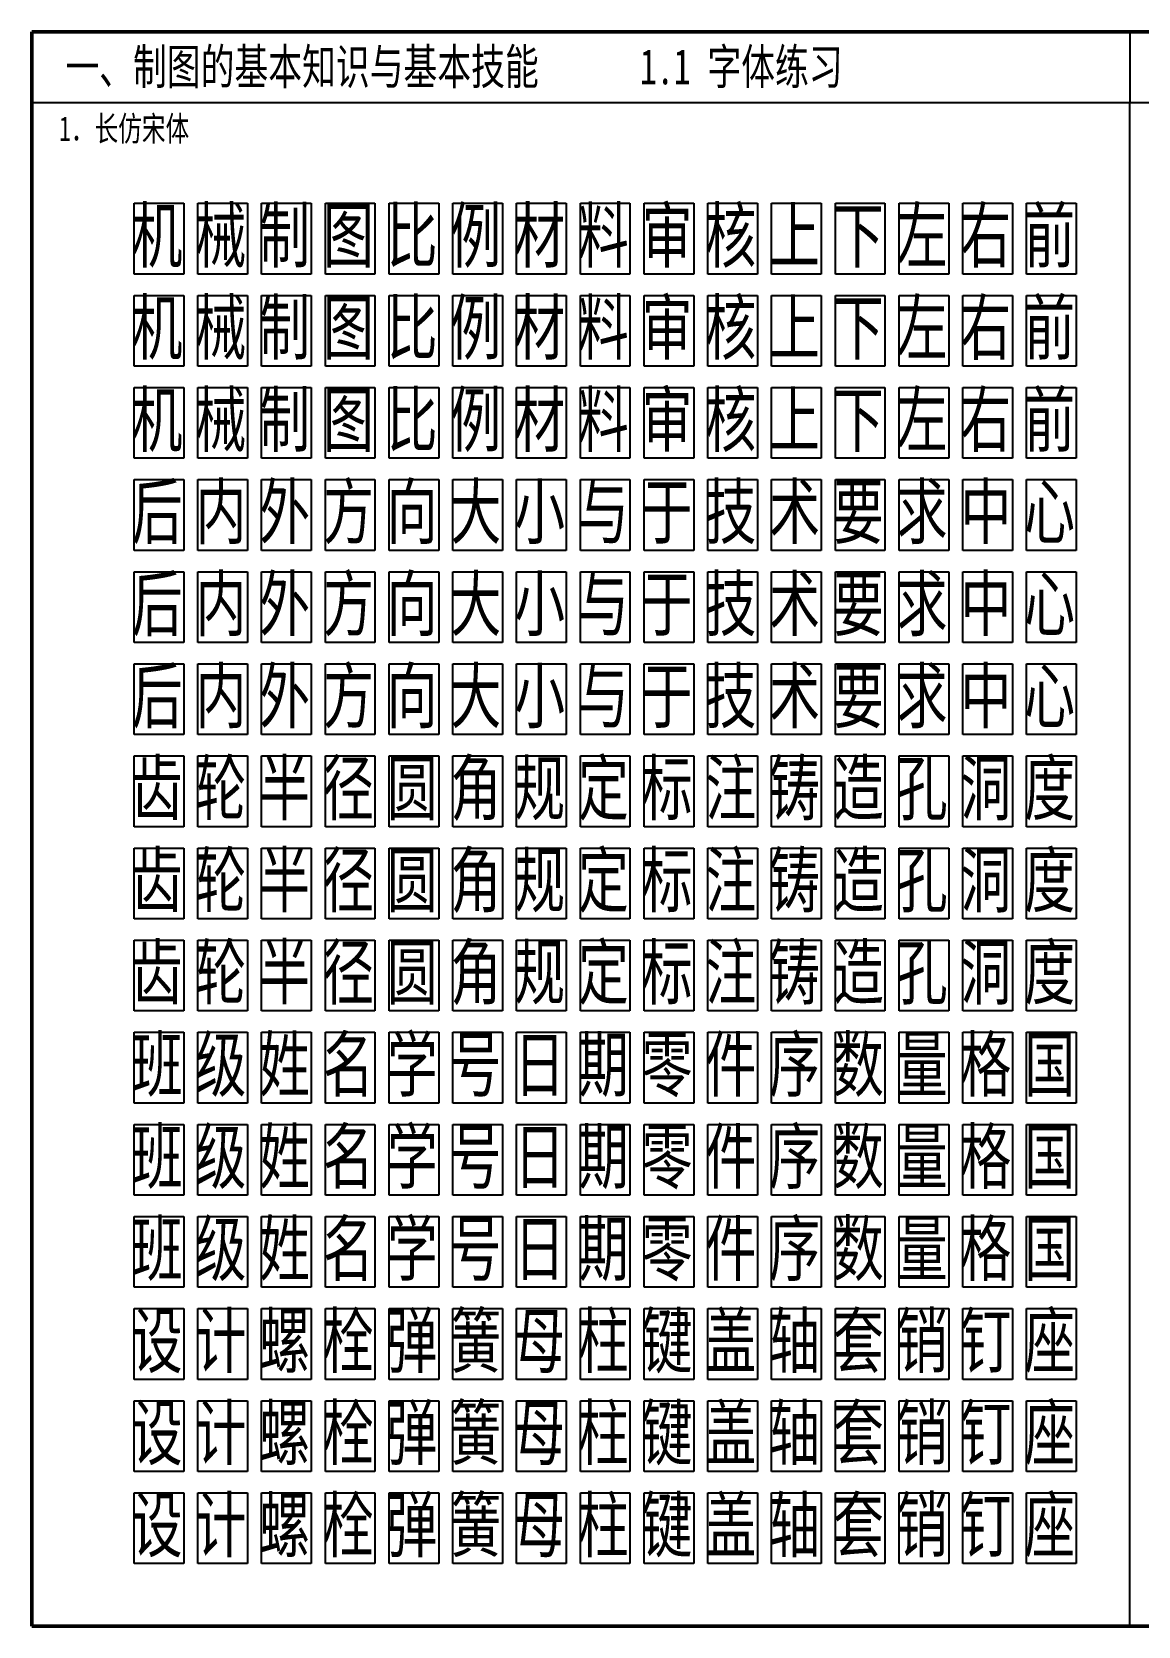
# Model space of a CAD drawing. Header units: millimetres. Extents: x 0 to 1965, y 254 to 841.
# Drawn here: x 0 to 156.2, y 254.2 to 479.2 of the extents above; entities that cross this region are included whole.
import ezdxf

# ---------------------------------------------------------------- set-up
doc = ezdxf.new("R2010")
doc.units = ezdxf.units.MM
for name, color, linetype, lineweight in [('文字', 7, 'Continuous', 25), ('标题文字', 7, 'Continuous', 25), ('答案文字', 1, 'Continuous', 25), ('粗实线', 7, 'Continuous', 50), ('细实线', 7, 'Continuous', 25)]:
    doc.layers.add(name, color=color, linetype=linetype, lineweight=lineweight)
doc.styles.add('标题汉字1-5号', font='SimSun.ttf', dxfattribs={"width": 0.7, "height": 5})
doc.styles.add('标题汉字2-3.5号', font='SimSun.ttf', dxfattribs={"width": 0.7, "height": 3.5})

msp = doc.modelspace()

# ---------------------------------------------------------------- linework, layer by layer
at = {"layer": '粗实线'}
for p, q in [((0, 479.23), (0, 254.23)), ((310, 479.23), (0, 479.23)), ((0, 254.23), (310, 254.23))]:
    msp.add_line(p, q, dxfattribs=at)
at = {"layer": '细实线'}
for p, q in [((155, 479.23), (155, 469.23)), ((310, 469.23), (0, 469.23)), ((155, 254.23), (155, 469.23)), ((14.44, 455.05), (21.44, 455.05)), ((14.44, 445.05), (14.44, 455.05)), ((21.44, 455.05), (21.44, 445.05)), ((23.44, 455.05), (30.44, 455.05)), ((23.44, 445.05), (23.44, 455.05)), ((30.44, 455.05), (30.44, 445.05)), ((32.44, 455.05), (39.44, 455.05)), ((32.44, 445.05), (32.44, 455.05)), ((39.44, 455.05), (39.44, 445.05)), ((41.44, 455.05), (48.44, 455.05)), ((41.44, 445.05), (41.44, 455.05)), ((48.44, 455.05), (48.44, 445.05)), ((50.44, 455.05), (57.44, 455.05)), ((50.44, 445.05), (50.44, 455.05)), ((57.44, 455.05), (57.44, 445.05)), ((59.44, 455.05), (66.44, 455.05)), ((59.44, 445.05), (59.44, 455.05)), ((66.44, 455.05), (66.44, 445.05)), ((68.44, 455.05), (75.44, 455.05)), ((68.44, 445.05), (68.44, 455.05)), ((75.44, 455.05), (75.44, 445.05)), ((77.44, 455.05), (84.44, 455.05)), ((77.44, 445.05), (77.44, 455.05)), ((84.44, 455.05), (84.44, 445.05)), ((86.44, 455.05), (93.44, 455.05)), ((86.44, 445.05), (86.44, 455.05)), ((93.44, 455.05), (93.44, 445.05)), ((95.44, 455.05), (102.44, 455.05)), ((95.44, 445.05), (95.44, 455.05)), ((102.44, 455.05), (102.44, 445.05)), ((104.44, 455.05), (111.44, 455.05)), ((104.44, 445.05), (104.44, 455.05)), ((111.44, 455.05), (111.44, 445.05)), ((113.44, 455.05), (120.44, 455.05)), ((113.44, 445.05), (113.44, 455.05)), ((120.44, 455.05), (120.44, 445.05)), ((122.44, 455.05), (129.44, 455.05)), ((122.44, 445.05), (122.44, 455.05)), ((129.44, 455.05), (129.44, 445.05)), ((131.44, 455.05), (138.44, 455.05)), ((131.44, 445.05), (131.44, 455.05)), ((138.44, 455.05), (138.44, 445.05)), ((140.44, 445.05), (140.44, 455.05)), ((140.44, 455.05), (147.44, 455.05)), ((147.44, 455.05), (147.44, 445.05)), ((21.44, 445.05), (14.44, 445.05)), ((30.44, 445.05), (23.44, 445.05)), ((39.44, 445.05), (32.44, 445.05)), ((48.44, 445.05), (41.44, 445.05)), ((57.44, 445.05), (50.44, 445.05)), ((66.44, 445.05), (59.44, 445.05)), ((75.44, 445.05), (68.44, 445.05)), ((84.44, 445.05), (77.44, 445.05)), ((93.44, 445.05), (86.44, 445.05)), ((102.44, 445.05), (95.44, 445.05)), ((111.44, 445.05), (104.44, 445.05)), ((120.44, 445.05), (113.44, 445.05)), ((129.44, 445.05), (122.44, 445.05)), ((138.44, 445.05), (131.44, 445.05)), ((147.44, 445.05), (140.44, 445.05)), ((14.44, 442.05), (21.44, 442.05)), ((14.44, 432.05), (14.44, 442.05)), ((21.44, 442.05), (21.44, 432.05)), ((23.44, 442.05), (30.44, 442.05)), ((23.44, 432.05), (23.44, 442.05)), ((30.44, 442.05), (30.44, 432.05)), ((32.44, 442.05), (39.44, 442.05)), ((32.44, 432.05), (32.44, 442.05)), ((39.44, 442.05), (39.44, 432.05)), ((41.44, 442.05), (48.44, 442.05)), ((41.44, 432.05), (41.44, 442.05)), ((48.44, 442.05), (48.44, 432.05)), ((50.44, 442.05), (57.44, 442.05)), ((50.44, 432.05), (50.44, 442.05)), ((57.44, 442.05), (57.44, 432.05)), ((59.44, 442.05), (66.44, 442.05)), ((59.44, 432.05), (59.44, 442.05)), ((66.44, 442.05), (66.44, 432.05)), ((68.44, 442.05), (75.44, 442.05)), ((68.44, 432.05), (68.44, 442.05)), ((75.44, 442.05), (75.44, 432.05)), ((77.44, 442.05), (84.44, 442.05)), ((77.44, 432.05), (77.44, 442.05)), ((84.44, 442.05), (84.44, 432.05)), ((86.44, 442.05), (93.44, 442.05)), ((86.44, 432.05), (86.44, 442.05)), ((93.44, 442.05), (93.44, 432.05)), ((95.44, 442.05), (102.44, 442.05)), ((95.44, 432.05), (95.44, 442.05)), ((102.44, 442.05), (102.44, 432.05)), ((104.44, 442.05), (111.44, 442.05)), ((104.44, 432.05), (104.44, 442.05)), ((111.44, 442.05), (111.44, 432.05)), ((113.44, 442.05), (120.44, 442.05)), ((113.44, 432.05), (113.44, 442.05)), ((120.44, 442.05), (120.44, 432.05)), ((122.44, 442.05), (129.44, 442.05)), ((122.44, 432.05), (122.44, 442.05)), ((129.44, 442.05), (129.44, 432.05)), ((131.44, 442.05), (138.44, 442.05)), ((131.44, 432.05), (131.44, 442.05)), ((138.44, 442.05), (138.44, 432.05)), ((140.44, 442.05), (147.44, 442.05)), ((140.44, 432.05), (140.44, 442.05)), ((147.44, 442.05), (147.44, 432.05)), ((21.44, 432.05), (14.44, 432.05)), ((30.44, 432.05), (23.44, 432.05)), ((39.44, 432.05), (32.44, 432.05)), ((48.44, 432.05), (41.44, 432.05)), ((57.44, 432.05), (50.44, 432.05)), ((66.44, 432.05), (59.44, 432.05)), ((75.44, 432.05), (68.44, 432.05)), ((84.44, 432.05), (77.44, 432.05)), ((93.44, 432.05), (86.44, 432.05)), ((102.44, 432.05), (95.44, 432.05)), ((111.44, 432.05), (104.44, 432.05)), ((120.44, 432.05), (113.44, 432.05)), ((129.44, 432.05), (122.44, 432.05)), ((138.44, 432.05), (131.44, 432.05)), ((147.44, 432.05), (140.44, 432.05)), ((14.44, 429.05), (21.44, 429.05)), ((14.44, 419.05), (14.44, 429.05)), ((21.44, 429.05), (21.44, 419.05)), ((23.44, 429.05), (30.44, 429.05)), ((23.44, 419.05), (23.44, 429.05)), ((30.44, 429.05), (30.44, 419.05)), ((32.44, 429.05), (39.44, 429.05)), ((32.44, 419.05), (32.44, 429.05)), ((39.44, 429.05), (39.44, 419.05)), ((41.44, 429.05), (48.44, 429.05)), ((41.44, 419.05), (41.44, 429.05)), ((48.44, 429.05), (48.44, 419.05)), ((50.44, 429.05), (57.44, 429.05)), ((50.44, 419.05), (50.44, 429.05)), ((57.44, 429.05), (57.44, 419.05)), ((59.44, 429.05), (66.44, 429.05)), ((59.44, 419.05), (59.44, 429.05)), ((66.44, 429.05), (66.44, 419.05)), ((68.44, 429.05), (75.44, 429.05)), ((68.44, 419.05), (68.44, 429.05)), ((75.44, 429.05), (75.44, 419.05)), ((77.44, 429.05), (84.44, 429.05)), ((77.44, 419.05), (77.44, 429.05)), ((84.44, 429.05), (84.44, 419.05)), ((86.44, 429.05), (93.44, 429.05)), ((86.44, 419.05), (86.44, 429.05)), ((93.44, 429.05), (93.44, 419.05)), ((95.44, 429.05), (102.44, 429.05)), ((95.44, 419.05), (95.44, 429.05)), ((102.44, 429.05), (102.44, 419.05)), ((104.44, 429.05), (111.44, 429.05)), ((104.44, 419.05), (104.44, 429.05)), ((111.44, 429.05), (111.44, 419.05)), ((113.44, 429.05), (120.44, 429.05)), ((113.44, 419.05), (113.44, 429.05)), ((120.44, 429.05), (120.44, 419.05)), ((122.44, 429.05), (129.44, 429.05)), ((122.44, 419.05), (122.44, 429.05)), ((129.44, 429.05), (129.44, 419.05)), ((131.44, 429.05), (138.44, 429.05)), ((131.44, 419.05), (131.44, 429.05)), ((138.44, 429.05), (138.44, 419.05)), ((140.44, 429.05), (147.44, 429.05)), ((140.44, 419.05), (140.44, 429.05)), ((147.44, 429.05), (147.44, 419.05)), ((21.44, 419.05), (14.44, 419.05)), ((30.44, 419.05), (23.44, 419.05)), ((39.44, 419.05), (32.44, 419.05)), ((48.44, 419.05), (41.44, 419.05)), ((57.44, 419.05), (50.44, 419.05)), ((66.44, 419.05), (59.44, 419.05)), ((75.44, 419.05), (68.44, 419.05)), ((84.44, 419.05), (77.44, 419.05)), ((93.44, 419.05), (86.44, 419.05)), ((102.44, 419.05), (95.44, 419.05)), ((111.44, 419.05), (104.44, 419.05)), ((120.44, 419.05), (113.44, 419.05)), ((129.44, 419.05), (122.44, 419.05)), ((138.44, 419.05), (131.44, 419.05)), ((147.44, 419.05), (140.44, 419.05)), ((14.44, 416.05), (21.44, 416.05)), ((14.44, 406.05), (14.44, 416.05)), ((21.44, 416.05), (21.44, 406.05)), ((23.44, 416.05), (30.44, 416.05)), ((23.44, 406.05), (23.44, 416.05)), ((30.44, 416.05), (30.44, 406.05)), ((32.44, 416.05), (39.44, 416.05)), ((32.44, 406.05), (32.44, 416.05)), ((39.44, 416.05), (39.44, 406.05)), ((41.44, 416.05), (48.44, 416.05)), ((41.44, 406.05), (41.44, 416.05)), ((48.44, 416.05), (48.44, 406.05)), ((50.44, 416.05), (57.44, 416.05)), ((50.44, 406.05), (50.44, 416.05)), ((57.44, 416.05), (57.44, 406.05)), ((59.44, 416.05), (66.44, 416.05)), ((59.44, 406.05), (59.44, 416.05)), ((66.44, 416.05), (66.44, 406.05)), ((68.44, 416.05), (75.44, 416.05)), ((68.44, 406.05), (68.44, 416.05)), ((75.44, 416.05), (75.44, 406.05)), ((77.44, 416.05), (84.44, 416.05)), ((77.44, 406.05), (77.44, 416.05)), ((84.44, 416.05), (84.44, 406.05)), ((86.44, 416.05), (93.44, 416.05)), ((86.44, 406.05), (86.44, 416.05)), ((93.44, 416.05), (93.44, 406.05)), ((95.44, 416.05), (102.44, 416.05)), ((95.44, 406.05), (95.44, 416.05)), ((102.44, 416.05), (102.44, 406.05)), ((104.44, 416.05), (111.44, 416.05)), ((104.44, 406.05), (104.44, 416.05)), ((111.44, 416.05), (111.44, 406.05)), ((113.44, 416.05), (120.44, 416.05)), ((113.44, 406.05), (113.44, 416.05)), ((120.44, 416.05), (120.44, 406.05)), ((122.44, 416.05), (129.44, 416.05)), ((122.44, 406.05), (122.44, 416.05)), ((129.44, 416.05), (129.44, 406.05)), ((131.44, 416.05), (138.44, 416.05)), ((131.44, 406.05), (131.44, 416.05)), ((138.44, 416.05), (138.44, 406.05)), ((140.44, 416.05), (147.44, 416.05)), ((140.44, 406.05), (140.44, 416.05)), ((147.44, 416.05), (147.44, 406.05)), ((21.44, 406.05), (14.44, 406.05)), ((30.44, 406.05), (23.44, 406.05)), ((39.44, 406.05), (32.44, 406.05)), ((48.44, 406.05), (41.44, 406.05)), ((57.44, 406.05), (50.44, 406.05)), ((66.44, 406.05), (59.44, 406.05)), ((75.44, 406.05), (68.44, 406.05)), ((84.44, 406.05), (77.44, 406.05)), ((93.44, 406.05), (86.44, 406.05)), ((102.44, 406.05), (95.44, 406.05)), ((111.44, 406.05), (104.44, 406.05)), ((120.44, 406.05), (113.44, 406.05)), ((129.44, 406.05), (122.44, 406.05)), ((138.44, 406.05), (131.44, 406.05)), ((147.44, 406.05), (140.44, 406.05)), ((14.44, 403.05), (21.44, 403.05)), ((14.44, 393.05), (14.44, 403.05)), ((21.44, 403.05), (21.44, 393.05)), ((23.44, 403.05), (30.44, 403.05)), ((23.44, 393.05), (23.44, 403.05)), ((30.44, 403.05), (30.44, 393.05)), ((32.44, 403.05), (39.44, 403.05)), ((32.44, 393.05), (32.44, 403.05)), ((39.44, 403.05), (39.44, 393.05)), ((41.44, 403.05), (48.44, 403.05)), ((41.44, 393.05), (41.44, 403.05)), ((48.44, 403.05), (48.44, 393.05)), ((50.44, 403.05), (57.44, 403.05)), ((50.44, 393.05), (50.44, 403.05)), ((57.44, 403.05), (57.44, 393.05)), ((59.44, 403.05), (66.44, 403.05)), ((59.44, 393.05), (59.44, 403.05)), ((66.44, 403.05), (66.44, 393.05)), ((68.44, 403.05), (75.44, 403.05)), ((68.44, 393.05), (68.44, 403.05)), ((75.44, 403.05), (75.44, 393.05)), ((77.44, 403.05), (84.44, 403.05)), ((77.44, 393.05), (77.44, 403.05)), ((84.44, 403.05), (84.44, 393.05)), ((86.44, 403.05), (93.44, 403.05)), ((86.44, 393.05), (86.44, 403.05)), ((93.44, 403.05), (93.44, 393.05)), ((95.44, 403.05), (102.44, 403.05)), ((95.44, 393.05), (95.44, 403.05)), ((102.44, 403.05), (102.44, 393.05)), ((104.44, 403.05), (111.44, 403.05)), ((104.44, 393.05), (104.44, 403.05)), ((111.44, 403.05), (111.44, 393.05)), ((113.44, 403.05), (120.44, 403.05)), ((113.44, 393.05), (113.44, 403.05)), ((120.44, 403.05), (120.44, 393.05)), ((122.44, 403.05), (129.44, 403.05)), ((122.44, 393.05), (122.44, 403.05)), ((129.44, 403.05), (129.44, 393.05)), ((131.44, 403.05), (138.44, 403.05)), ((131.44, 393.05), (131.44, 403.05)), ((138.44, 403.05), (138.44, 393.05)), ((140.44, 403.05), (147.44, 403.05)), ((140.44, 393.05), (140.44, 403.05)), ((147.44, 403.05), (147.44, 393.05)), ((21.44, 393.05), (14.44, 393.05)), ((30.44, 393.05), (23.44, 393.05)), ((39.44, 393.05), (32.44, 393.05)), ((48.44, 393.05), (41.44, 393.05)), ((57.44, 393.05), (50.44, 393.05)), ((66.44, 393.05), (59.44, 393.05)), ((75.44, 393.05), (68.44, 393.05)), ((84.44, 393.05), (77.44, 393.05)), ((93.44, 393.05), (86.44, 393.05)), ((102.44, 393.05), (95.44, 393.05)), ((111.44, 393.05), (104.44, 393.05)), ((120.44, 393.05), (113.44, 393.05)), ((129.44, 393.05), (122.44, 393.05)), ((138.44, 393.05), (131.44, 393.05)), ((147.44, 393.05), (140.44, 393.05)), ((14.44, 390.05), (21.44, 390.05)), ((14.44, 380.05), (14.44, 390.05)), ((21.44, 390.05), (21.44, 380.05)), ((23.44, 390.05), (30.44, 390.05)), ((23.44, 380.05), (23.44, 390.05)), ((30.44, 390.05), (30.44, 380.05)), ((32.44, 390.05), (39.44, 390.05)), ((32.44, 380.05), (32.44, 390.05)), ((39.44, 390.05), (39.44, 380.05)), ((41.44, 390.05), (48.44, 390.05)), ((41.44, 380.05), (41.44, 390.05)), ((48.44, 390.05), (48.44, 380.05)), ((50.44, 390.05), (57.44, 390.05)), ((50.44, 380.05), (50.44, 390.05)), ((57.44, 390.05), (57.44, 380.05)), ((59.44, 390.05), (66.44, 390.05)), ((59.44, 380.05), (59.44, 390.05)), ((66.44, 390.05), (66.44, 380.05)), ((68.44, 390.05), (75.44, 390.05)), ((68.44, 380.05), (68.44, 390.05)), ((75.44, 390.05), (75.44, 380.05)), ((77.44, 390.05), (84.44, 390.05)), ((77.44, 380.05), (77.44, 390.05)), ((84.44, 390.05), (84.44, 380.05)), ((86.44, 390.05), (93.44, 390.05)), ((86.44, 380.05), (86.44, 390.05)), ((93.44, 390.05), (93.44, 380.05)), ((95.44, 390.05), (102.44, 390.05)), ((95.44, 380.05), (95.44, 390.05)), ((102.44, 390.05), (102.44, 380.05)), ((104.44, 390.05), (111.44, 390.05)), ((104.44, 380.05), (104.44, 390.05)), ((111.44, 390.05), (111.44, 380.05)), ((113.44, 390.05), (120.44, 390.05)), ((113.44, 380.05), (113.44, 390.05)), ((120.44, 390.05), (120.44, 380.05)), ((122.44, 390.05), (129.44, 390.05)), ((122.44, 380.05), (122.44, 390.05)), ((129.44, 390.05), (129.44, 380.05)), ((131.44, 390.05), (138.44, 390.05)), ((131.44, 380.05), (131.44, 390.05)), ((138.44, 390.05), (138.44, 380.05)), ((140.44, 390.05), (147.44, 390.05)), ((140.44, 380.05), (140.44, 390.05)), ((147.44, 390.05), (147.44, 380.05)), ((21.44, 380.05), (14.44, 380.05)), ((30.44, 380.05), (23.44, 380.05)), ((39.44, 380.05), (32.44, 380.05)), ((48.44, 380.05), (41.44, 380.05)), ((57.44, 380.05), (50.44, 380.05)), ((66.44, 380.05), (59.44, 380.05)), ((75.44, 380.05), (68.44, 380.05)), ((84.44, 380.05), (77.44, 380.05)), ((93.44, 380.05), (86.44, 380.05)), ((102.44, 380.05), (95.44, 380.05)), ((111.44, 380.05), (104.44, 380.05)), ((120.44, 380.05), (113.44, 380.05)), ((129.44, 380.05), (122.44, 380.05)), ((138.44, 380.05), (131.44, 380.05)), ((147.44, 380.05), (140.44, 380.05)), ((14.44, 377.05), (21.44, 377.05)), ((14.44, 367.05), (14.44, 377.05)), ((21.44, 377.05), (21.44, 367.05)), ((23.44, 377.05), (30.44, 377.05)), ((23.44, 367.05), (23.44, 377.05)), ((30.44, 377.05), (30.44, 367.05)), ((32.44, 377.05), (39.44, 377.05)), ((32.44, 367.05), (32.44, 377.05)), ((39.44, 377.05), (39.44, 367.05)), ((41.44, 377.05), (48.44, 377.05)), ((41.44, 367.05), (41.44, 377.05)), ((48.44, 377.05), (48.44, 367.05)), ((50.44, 377.05), (57.44, 377.05)), ((50.44, 367.05), (50.44, 377.05)), ((57.44, 377.05), (57.44, 367.05)), ((59.44, 377.05), (66.44, 377.05)), ((59.44, 367.05), (59.44, 377.05)), ((66.44, 377.05), (66.44, 367.05)), ((68.44, 377.05), (75.44, 377.05)), ((68.44, 367.05), (68.44, 377.05)), ((75.44, 377.05), (75.44, 367.05)), ((77.44, 377.05), (84.44, 377.05)), ((77.44, 367.05), (77.44, 377.05)), ((84.44, 377.05), (84.44, 367.05)), ((86.44, 377.05), (93.44, 377.05)), ((86.44, 367.05), (86.44, 377.05)), ((93.44, 377.05), (93.44, 367.05)), ((95.44, 377.05), (102.44, 377.05)), ((95.44, 367.05), (95.44, 377.05)), ((102.44, 377.05), (102.44, 367.05)), ((104.44, 377.05), (111.44, 377.05)), ((104.44, 367.05), (104.44, 377.05)), ((111.44, 377.05), (111.44, 367.05)), ((113.44, 377.05), (120.44, 377.05)), ((113.44, 367.05), (113.44, 377.05)), ((120.44, 377.05), (120.44, 367.05)), ((122.44, 377.05), (129.44, 377.05)), ((122.44, 367.05), (122.44, 377.05)), ((129.44, 377.05), (129.44, 367.05)), ((131.44, 377.05), (138.44, 377.05)), ((131.44, 367.05), (131.44, 377.05)), ((138.44, 377.05), (138.44, 367.05)), ((140.44, 377.05), (147.44, 377.05)), ((140.44, 367.05), (140.44, 377.05)), ((147.44, 377.05), (147.44, 367.05)), ((21.44, 367.05), (14.44, 367.05)), ((30.44, 367.05), (23.44, 367.05)), ((39.44, 367.05), (32.44, 367.05)), ((48.44, 367.05), (41.44, 367.05)), ((57.44, 367.05), (50.44, 367.05)), ((66.44, 367.05), (59.44, 367.05)), ((75.44, 367.05), (68.44, 367.05)), ((84.44, 367.05), (77.44, 367.05)), ((93.44, 367.05), (86.44, 367.05)), ((102.44, 367.05), (95.44, 367.05)), ((111.44, 367.05), (104.44, 367.05)), ((120.44, 367.05), (113.44, 367.05)), ((129.44, 367.05), (122.44, 367.05)), ((138.44, 367.05), (131.44, 367.05)), ((147.44, 367.05), (140.44, 367.05)), ((14.44, 364.05), (21.44, 364.05)), ((14.44, 354.05), (14.44, 364.05)), ((21.44, 364.05), (21.44, 354.05)), ((23.44, 364.05), (30.44, 364.05)), ((23.44, 354.05), (23.44, 364.05)), ((30.44, 364.05), (30.44, 354.05)), ((32.44, 364.05), (39.44, 364.05)), ((32.44, 354.05), (32.44, 364.05)), ((39.44, 364.05), (39.44, 354.05)), ((41.44, 364.05), (48.44, 364.05)), ((41.44, 354.05), (41.44, 364.05)), ((48.44, 364.05), (48.44, 354.05)), ((50.44, 364.05), (57.44, 364.05)), ((50.44, 354.05), (50.44, 364.05)), ((57.44, 364.05), (57.44, 354.05)), ((59.44, 364.05), (66.44, 364.05)), ((59.44, 354.05), (59.44, 364.05)), ((66.44, 364.05), (66.44, 354.05)), ((68.44, 364.05), (75.44, 364.05)), ((68.44, 354.05), (68.44, 364.05)), ((75.44, 364.05), (75.44, 354.05)), ((77.44, 364.05), (84.44, 364.05)), ((77.44, 354.05), (77.44, 364.05)), ((84.44, 364.05), (84.44, 354.05)), ((86.44, 364.05), (93.44, 364.05)), ((86.44, 354.05), (86.44, 364.05)), ((93.44, 364.05), (93.44, 354.05)), ((95.44, 364.05), (102.44, 364.05)), ((95.44, 354.05), (95.44, 364.05)), ((102.44, 364.05), (102.44, 354.05)), ((104.44, 364.05), (111.44, 364.05)), ((104.44, 354.05), (104.44, 364.05)), ((111.44, 364.05), (111.44, 354.05)), ((113.44, 364.05), (120.44, 364.05)), ((113.44, 354.05), (113.44, 364.05)), ((120.44, 364.05), (120.44, 354.05)), ((122.44, 364.05), (129.44, 364.05)), ((122.44, 354.05), (122.44, 364.05)), ((129.44, 364.05), (129.44, 354.05)), ((131.44, 364.05), (138.44, 364.05)), ((131.44, 354.05), (131.44, 364.05)), ((138.44, 364.05), (138.44, 354.05)), ((140.44, 364.05), (147.44, 364.05)), ((140.44, 354.05), (140.44, 364.05)), ((147.44, 364.05), (147.44, 354.05)), ((21.44, 354.05), (14.44, 354.05)), ((30.44, 354.05), (23.44, 354.05)), ((39.44, 354.05), (32.44, 354.05)), ((48.44, 354.05), (41.44, 354.05)), ((57.44, 354.05), (50.44, 354.05)), ((66.44, 354.05), (59.44, 354.05)), ((75.44, 354.05), (68.44, 354.05)), ((84.44, 354.05), (77.44, 354.05)), ((93.44, 354.05), (86.44, 354.05)), ((102.44, 354.05), (95.44, 354.05)), ((111.44, 354.05), (104.44, 354.05)), ((120.44, 354.05), (113.44, 354.05)), ((129.44, 354.05), (122.44, 354.05)), ((138.44, 354.05), (131.44, 354.05)), ((147.44, 354.05), (140.44, 354.05)), ((14.44, 351.05), (21.44, 351.05)), ((14.44, 341.05), (14.44, 351.05)), ((21.44, 351.05), (21.44, 341.05)), ((23.44, 351.05), (30.44, 351.05)), ((23.44, 341.05), (23.44, 351.05)), ((30.44, 351.05), (30.44, 341.05)), ((32.44, 351.05), (39.44, 351.05)), ((32.44, 341.05), (32.44, 351.05)), ((39.44, 351.05), (39.44, 341.05)), ((41.44, 351.05), (48.44, 351.05)), ((41.44, 341.05), (41.44, 351.05)), ((48.44, 351.05), (48.44, 341.05)), ((50.44, 351.05), (57.44, 351.05)), ((50.44, 341.05), (50.44, 351.05)), ((57.44, 351.05), (57.44, 341.05)), ((59.44, 351.05), (66.44, 351.05)), ((59.44, 341.05), (59.44, 351.05)), ((66.44, 351.05), (66.44, 341.05)), ((68.44, 351.05), (75.44, 351.05)), ((68.44, 341.05), (68.44, 351.05)), ((75.44, 351.05), (75.44, 341.05)), ((77.44, 351.05), (84.44, 351.05)), ((77.44, 341.05), (77.44, 351.05)), ((84.44, 351.05), (84.44, 341.05)), ((86.44, 351.05), (93.44, 351.05)), ((86.44, 341.05), (86.44, 351.05)), ((93.44, 351.05), (93.44, 341.05)), ((95.44, 351.05), (102.44, 351.05)), ((95.44, 341.05), (95.44, 351.05)), ((102.44, 351.05), (102.44, 341.05)), ((104.44, 351.05), (111.44, 351.05)), ((104.44, 341.05), (104.44, 351.05)), ((111.44, 351.05), (111.44, 341.05)), ((113.44, 351.05), (120.44, 351.05)), ((113.44, 341.05), (113.44, 351.05)), ((120.44, 351.05), (120.44, 341.05)), ((122.44, 351.05), (129.44, 351.05)), ((122.44, 341.05), (122.44, 351.05)), ((129.44, 351.05), (129.44, 341.05)), ((131.44, 351.05), (138.44, 351.05)), ((131.44, 341.05), (131.44, 351.05)), ((138.44, 351.05), (138.44, 341.05)), ((140.44, 351.05), (147.44, 351.05)), ((140.44, 341.05), (140.44, 351.05)), ((147.44, 351.05), (147.44, 341.05)), ((21.44, 341.05), (14.44, 341.05)), ((30.44, 341.05), (23.44, 341.05)), ((39.44, 341.05), (32.44, 341.05)), ((48.44, 341.05), (41.44, 341.05)), ((57.44, 341.05), (50.44, 341.05)), ((66.44, 341.05), (59.44, 341.05)), ((75.44, 341.05), (68.44, 341.05)), ((84.44, 341.05), (77.44, 341.05)), ((93.44, 341.05), (86.44, 341.05)), ((102.44, 341.05), (95.44, 341.05)), ((111.44, 341.05), (104.44, 341.05)), ((120.44, 341.05), (113.44, 341.05)), ((129.44, 341.05), (122.44, 341.05)), ((138.44, 341.05), (131.44, 341.05)), ((147.44, 341.05), (140.44, 341.05)), ((14.44, 338.05), (21.44, 338.05)), ((14.44, 328.05), (14.44, 338.05)), ((21.44, 338.05), (21.44, 328.05)), ((23.44, 338.05), (30.44, 338.05)), ((23.44, 328.05), (23.44, 338.05)), ((30.44, 338.05), (30.44, 328.05)), ((32.44, 338.05), (39.44, 338.05)), ((32.44, 328.05), (32.44, 338.05)), ((39.44, 338.05), (39.44, 328.05)), ((41.44, 338.05), (48.44, 338.05)), ((41.44, 328.05), (41.44, 338.05)), ((48.44, 338.05), (48.44, 328.05)), ((50.44, 338.05), (57.44, 338.05)), ((50.44, 328.05), (50.44, 338.05)), ((57.44, 338.05), (57.44, 328.05)), ((59.44, 338.05), (66.44, 338.05)), ((59.44, 328.05), (59.44, 338.05)), ((66.44, 338.05), (66.44, 328.05)), ((68.44, 338.05), (75.44, 338.05)), ((68.44, 328.05), (68.44, 338.05)), ((75.44, 338.05), (75.44, 328.05)), ((77.44, 338.05), (84.44, 338.05)), ((77.44, 328.05), (77.44, 338.05)), ((84.44, 338.05), (84.44, 328.05)), ((86.44, 338.05), (93.44, 338.05)), ((86.44, 328.05), (86.44, 338.05)), ((93.44, 338.05), (93.44, 328.05)), ((95.44, 338.05), (102.44, 338.05)), ((95.44, 328.05), (95.44, 338.05)), ((102.44, 338.05), (102.44, 328.05)), ((104.44, 338.05), (111.44, 338.05)), ((104.44, 328.05), (104.44, 338.05)), ((111.44, 338.05), (111.44, 328.05)), ((113.44, 338.05), (120.44, 338.05)), ((113.44, 328.05), (113.44, 338.05)), ((120.44, 338.05), (120.44, 328.05)), ((122.44, 338.05), (129.44, 338.05)), ((122.44, 328.05), (122.44, 338.05)), ((129.44, 338.05), (129.44, 328.05)), ((131.44, 338.05), (138.44, 338.05)), ((131.44, 328.05), (131.44, 338.05)), ((138.44, 338.05), (138.44, 328.05)), ((140.44, 338.05), (147.44, 338.05)), ((140.44, 328.05), (140.44, 338.05)), ((147.44, 338.05), (147.44, 328.05)), ((21.44, 328.05), (14.44, 328.05)), ((30.44, 328.05), (23.44, 328.05)), ((39.44, 328.05), (32.44, 328.05)), ((48.44, 328.05), (41.44, 328.05)), ((57.44, 328.05), (50.44, 328.05)), ((66.44, 328.05), (59.44, 328.05)), ((75.44, 328.05), (68.44, 328.05)), ((84.44, 328.05), (77.44, 328.05)), ((93.44, 328.05), (86.44, 328.05)), ((102.44, 328.05), (95.44, 328.05)), ((111.44, 328.05), (104.44, 328.05)), ((120.44, 328.05), (113.44, 328.05)), ((129.44, 328.05), (122.44, 328.05)), ((138.44, 328.05), (131.44, 328.05)), ((147.44, 328.05), (140.44, 328.05)), ((14.44, 325.05), (21.44, 325.05)), ((14.44, 315.05), (14.44, 325.05)), ((21.44, 325.05), (21.44, 315.05)), ((23.44, 325.05), (30.44, 325.05)), ((23.44, 315.05), (23.44, 325.05)), ((30.44, 325.05), (30.44, 315.05)), ((32.44, 325.05), (39.44, 325.05)), ((32.44, 315.05), (32.44, 325.05)), ((39.44, 325.05), (39.44, 315.05)), ((41.44, 325.05), (48.44, 325.05)), ((41.44, 315.05), (41.44, 325.05)), ((48.44, 325.05), (48.44, 315.05)), ((50.44, 325.05), (57.44, 325.05)), ((50.44, 315.05), (50.44, 325.05)), ((57.44, 325.05), (57.44, 315.05)), ((59.44, 325.05), (66.44, 325.05)), ((59.44, 315.05), (59.44, 325.05)), ((66.44, 325.05), (66.44, 315.05)), ((68.44, 325.05), (75.44, 325.05)), ((68.44, 315.05), (68.44, 325.05)), ((75.44, 325.05), (75.44, 315.05)), ((77.44, 325.05), (84.44, 325.05)), ((77.44, 315.05), (77.44, 325.05)), ((84.44, 325.05), (84.44, 315.05)), ((86.44, 325.05), (93.44, 325.05)), ((86.44, 315.05), (86.44, 325.05)), ((93.44, 325.05), (93.44, 315.05)), ((95.44, 325.05), (102.44, 325.05)), ((95.44, 315.05), (95.44, 325.05)), ((102.44, 325.05), (102.44, 315.05)), ((104.44, 325.05), (111.44, 325.05)), ((104.44, 315.05), (104.44, 325.05)), ((111.44, 325.05), (111.44, 315.05)), ((113.44, 325.05), (120.44, 325.05)), ((113.44, 315.05), (113.44, 325.05)), ((120.44, 325.05), (120.44, 315.05)), ((122.44, 325.05), (129.44, 325.05)), ((122.44, 315.05), (122.44, 325.05)), ((129.44, 325.05), (129.44, 315.05)), ((131.44, 325.05), (138.44, 325.05)), ((131.44, 315.05), (131.44, 325.05)), ((138.44, 325.05), (138.44, 315.05)), ((140.44, 325.05), (147.44, 325.05)), ((140.44, 315.05), (140.44, 325.05)), ((147.44, 325.05), (147.44, 315.05)), ((21.44, 315.05), (14.44, 315.05)), ((30.44, 315.05), (23.44, 315.05)), ((39.44, 315.05), (32.44, 315.05)), ((48.44, 315.05), (41.44, 315.05)), ((57.44, 315.05), (50.44, 315.05)), ((66.44, 315.05), (59.44, 315.05)), ((75.44, 315.05), (68.44, 315.05)), ((84.44, 315.05), (77.44, 315.05)), ((93.44, 315.05), (86.44, 315.05)), ((102.44, 315.05), (95.44, 315.05)), ((111.44, 315.05), (104.44, 315.05)), ((120.44, 315.05), (113.44, 315.05)), ((129.44, 315.05), (122.44, 315.05)), ((138.44, 315.05), (131.44, 315.05)), ((147.44, 315.05), (140.44, 315.05)), ((14.44, 312.05), (21.44, 312.05)), ((14.44, 302.05), (14.44, 312.05)), ((21.44, 312.05), (21.44, 302.05)), ((23.44, 312.05), (30.44, 312.05)), ((23.44, 302.05), (23.44, 312.05)), ((30.44, 312.05), (30.44, 302.05)), ((32.44, 312.05), (39.44, 312.05)), ((32.44, 302.05), (32.44, 312.05)), ((39.44, 312.05), (39.44, 302.05)), ((41.44, 312.05), (48.44, 312.05)), ((41.44, 302.05), (41.44, 312.05)), ((48.44, 312.05), (48.44, 302.05)), ((50.44, 312.05), (57.44, 312.05)), ((50.44, 302.05), (50.44, 312.05)), ((57.44, 312.05), (57.44, 302.05)), ((59.44, 312.05), (66.44, 312.05)), ((59.44, 302.05), (59.44, 312.05)), ((66.44, 312.05), (66.44, 302.05)), ((68.44, 312.05), (75.44, 312.05)), ((68.44, 302.05), (68.44, 312.05)), ((75.44, 312.05), (75.44, 302.05)), ((77.44, 312.05), (84.44, 312.05)), ((77.44, 302.05), (77.44, 312.05)), ((84.44, 312.05), (84.44, 302.05)), ((86.44, 312.05), (93.44, 312.05)), ((86.44, 302.05), (86.44, 312.05)), ((93.44, 312.05), (93.44, 302.05)), ((95.44, 312.05), (102.44, 312.05)), ((95.44, 302.05), (95.44, 312.05)), ((102.44, 312.05), (102.44, 302.05)), ((104.44, 312.05), (111.44, 312.05)), ((104.44, 302.05), (104.44, 312.05)), ((111.44, 312.05), (111.44, 302.05)), ((113.44, 312.05), (120.44, 312.05)), ((113.44, 302.05), (113.44, 312.05)), ((120.44, 312.05), (120.44, 302.05)), ((122.44, 312.05), (129.44, 312.05)), ((122.44, 302.05), (122.44, 312.05)), ((129.44, 312.05), (129.44, 302.05)), ((131.44, 312.05), (138.44, 312.05)), ((131.44, 302.05), (131.44, 312.05)), ((138.44, 312.05), (138.44, 302.05)), ((140.44, 312.05), (147.44, 312.05)), ((140.44, 302.05), (140.44, 312.05)), ((147.44, 312.05), (147.44, 302.05)), ((21.44, 302.05), (14.44, 302.05)), ((30.44, 302.05), (23.44, 302.05)), ((39.44, 302.05), (32.44, 302.05)), ((48.44, 302.05), (41.44, 302.05)), ((57.44, 302.05), (50.44, 302.05)), ((66.44, 302.05), (59.44, 302.05)), ((75.44, 302.05), (68.44, 302.05)), ((84.44, 302.05), (77.44, 302.05)), ((93.44, 302.05), (86.44, 302.05)), ((102.44, 302.05), (95.44, 302.05)), ((111.44, 302.05), (104.44, 302.05)), ((120.44, 302.05), (113.44, 302.05)), ((129.44, 302.05), (122.44, 302.05)), ((138.44, 302.05), (131.44, 302.05)), ((147.44, 302.05), (140.44, 302.05)), ((14.44, 299.05), (21.44, 299.05)), ((14.44, 289.05), (14.44, 299.05)), ((21.44, 299.05), (21.44, 289.05)), ((23.44, 299.05), (30.44, 299.05)), ((23.44, 289.05), (23.44, 299.05)), ((30.44, 299.05), (30.44, 289.05)), ((32.44, 299.05), (39.44, 299.05)), ((32.44, 289.05), (32.44, 299.05)), ((39.44, 299.05), (39.44, 289.05)), ((41.44, 299.05), (48.44, 299.05)), ((41.44, 289.05), (41.44, 299.05)), ((48.44, 299.05), (48.44, 289.05)), ((50.44, 299.05), (57.44, 299.05)), ((50.44, 289.05), (50.44, 299.05)), ((57.44, 299.05), (57.44, 289.05)), ((59.44, 299.05), (66.44, 299.05)), ((59.44, 289.05), (59.44, 299.05)), ((66.44, 299.05), (66.44, 289.05)), ((68.44, 299.05), (75.44, 299.05)), ((68.44, 289.05), (68.44, 299.05)), ((75.44, 299.05), (75.44, 289.05)), ((77.44, 299.05), (84.44, 299.05)), ((77.44, 289.05), (77.44, 299.05)), ((84.44, 299.05), (84.44, 289.05)), ((86.44, 299.05), (93.44, 299.05)), ((86.44, 289.05), (86.44, 299.05)), ((93.44, 299.05), (93.44, 289.05)), ((95.44, 299.05), (102.44, 299.05)), ((95.44, 289.05), (95.44, 299.05)), ((102.44, 299.05), (102.44, 289.05)), ((104.44, 299.05), (111.44, 299.05)), ((104.44, 289.05), (104.44, 299.05)), ((111.44, 299.05), (111.44, 289.05)), ((113.44, 299.05), (120.44, 299.05)), ((113.44, 289.05), (113.44, 299.05)), ((120.44, 299.05), (120.44, 289.05)), ((122.44, 299.05), (129.44, 299.05)), ((122.44, 289.05), (122.44, 299.05)), ((129.44, 299.05), (129.44, 289.05)), ((131.44, 299.05), (138.44, 299.05)), ((131.44, 289.05), (131.44, 299.05)), ((138.44, 299.05), (138.44, 289.05)), ((140.44, 299.05), (147.44, 299.05)), ((140.44, 289.05), (140.44, 299.05)), ((147.44, 299.05), (147.44, 289.05)), ((21.44, 289.05), (14.44, 289.05)), ((30.44, 289.05), (23.44, 289.05)), ((39.44, 289.05), (32.44, 289.05)), ((48.44, 289.05), (41.44, 289.05)), ((57.44, 289.05), (50.44, 289.05)), ((66.44, 289.05), (59.44, 289.05)), ((75.44, 289.05), (68.44, 289.05)), ((84.44, 289.05), (77.44, 289.05)), ((93.44, 289.05), (86.44, 289.05)), ((102.44, 289.05), (95.44, 289.05)), ((111.44, 289.05), (104.44, 289.05)), ((120.44, 289.05), (113.44, 289.05)), ((129.44, 289.05), (122.44, 289.05)), ((138.44, 289.05), (131.44, 289.05)), ((147.44, 289.05), (140.44, 289.05)), ((14.44, 286.05), (21.44, 286.05)), ((14.44, 276.05), (14.44, 286.05)), ((21.44, 286.05), (21.44, 276.05)), ((23.44, 286.05), (30.44, 286.05)), ((23.44, 276.05), (23.44, 286.05)), ((30.44, 286.05), (30.44, 276.05)), ((32.44, 286.05), (39.44, 286.05)), ((32.44, 276.05), (32.44, 286.05)), ((39.44, 286.05), (39.44, 276.05)), ((41.44, 286.05), (48.44, 286.05)), ((41.44, 276.05), (41.44, 286.05)), ((48.44, 286.05), (48.44, 276.05)), ((50.44, 286.05), (57.44, 286.05)), ((50.44, 276.05), (50.44, 286.05)), ((57.44, 286.05), (57.44, 276.05)), ((59.44, 286.05), (66.44, 286.05)), ((59.44, 276.05), (59.44, 286.05)), ((66.44, 286.05), (66.44, 276.05)), ((68.44, 286.05), (75.44, 286.05)), ((68.44, 276.05), (68.44, 286.05)), ((75.44, 286.05), (75.44, 276.05)), ((77.44, 286.05), (84.44, 286.05)), ((77.44, 276.05), (77.44, 286.05)), ((84.44, 286.05), (84.44, 276.05)), ((86.44, 286.05), (93.44, 286.05)), ((86.44, 276.05), (86.44, 286.05)), ((93.44, 286.05), (93.44, 276.05)), ((95.44, 286.05), (102.44, 286.05)), ((95.44, 276.05), (95.44, 286.05)), ((102.44, 286.05), (102.44, 276.05)), ((104.44, 286.05), (111.44, 286.05)), ((104.44, 276.05), (104.44, 286.05)), ((111.44, 286.05), (111.44, 276.05)), ((113.44, 286.05), (120.44, 286.05)), ((113.44, 276.05), (113.44, 286.05)), ((120.44, 286.05), (120.44, 276.05)), ((122.44, 286.05), (129.44, 286.05)), ((122.44, 276.05), (122.44, 286.05)), ((129.44, 286.05), (129.44, 276.05)), ((131.44, 286.05), (138.44, 286.05)), ((131.44, 276.05), (131.44, 286.05)), ((138.44, 286.05), (138.44, 276.05)), ((140.44, 286.05), (147.44, 286.05)), ((140.44, 276.05), (140.44, 286.05)), ((147.44, 286.05), (147.44, 276.05)), ((21.44, 276.05), (14.44, 276.05)), ((30.44, 276.05), (23.44, 276.05)), ((39.44, 276.05), (32.44, 276.05)), ((48.44, 276.05), (41.44, 276.05)), ((57.44, 276.05), (50.44, 276.05)), ((66.44, 276.05), (59.44, 276.05)), ((75.44, 276.05), (68.44, 276.05)), ((84.44, 276.05), (77.44, 276.05)), ((93.44, 276.05), (86.44, 276.05)), ((102.44, 276.05), (95.44, 276.05)), ((111.44, 276.05), (104.44, 276.05)), ((120.44, 276.05), (113.44, 276.05)), ((129.44, 276.05), (122.44, 276.05)), ((138.44, 276.05), (131.44, 276.05)), ((147.44, 276.05), (140.44, 276.05)), ((14.44, 273.05), (21.44, 273.05)), ((14.44, 263.05), (14.44, 273.05)), ((21.44, 273.05), (21.44, 263.05)), ((23.44, 273.05), (30.44, 273.05)), ((23.44, 263.05), (23.44, 273.05)), ((30.44, 273.05), (30.44, 263.05)), ((32.44, 273.05), (39.44, 273.05)), ((32.44, 263.05), (32.44, 273.05)), ((39.44, 273.05), (39.44, 263.05)), ((41.44, 273.05), (48.44, 273.05)), ((41.44, 263.05), (41.44, 273.05)), ((48.44, 273.05), (48.44, 263.05)), ((50.44, 273.05), (57.44, 273.05)), ((50.44, 263.05), (50.44, 273.05)), ((57.44, 273.05), (57.44, 263.05)), ((59.44, 273.05), (66.44, 273.05)), ((59.44, 263.05), (59.44, 273.05)), ((66.44, 273.05), (66.44, 263.05)), ((68.44, 273.05), (75.44, 273.05)), ((68.44, 263.05), (68.44, 273.05)), ((75.44, 273.05), (75.44, 263.05)), ((77.44, 273.05), (84.44, 273.05)), ((77.44, 263.05), (77.44, 273.05)), ((84.44, 273.05), (84.44, 263.05)), ((86.44, 273.05), (93.44, 273.05)), ((86.44, 263.05), (86.44, 273.05)), ((93.44, 273.05), (93.44, 263.05)), ((95.44, 273.05), (102.44, 273.05)), ((95.44, 263.05), (95.44, 273.05)), ((102.44, 273.05), (102.44, 263.05)), ((104.44, 273.05), (111.44, 273.05)), ((104.44, 263.05), (104.44, 273.05)), ((111.44, 273.05), (111.44, 263.05)), ((113.44, 273.05), (120.44, 273.05)), ((113.44, 263.05), (113.44, 273.05)), ((120.44, 273.05), (120.44, 263.05)), ((122.44, 273.05), (129.44, 273.05)), ((122.44, 263.05), (122.44, 273.05)), ((129.44, 273.05), (129.44, 263.05)), ((131.44, 273.05), (138.44, 273.05)), ((131.44, 263.05), (131.44, 273.05)), ((138.44, 273.05), (138.44, 263.05)), ((140.44, 273.05), (147.44, 273.05)), ((140.44, 263.05), (140.44, 273.05)), ((147.44, 273.05), (147.44, 263.05)), ((21.44, 263.05), (14.44, 263.05)), ((30.44, 263.05), (23.44, 263.05)), ((39.44, 263.05), (32.44, 263.05)), ((48.44, 263.05), (41.44, 263.05)), ((57.44, 263.05), (50.44, 263.05)), ((66.44, 263.05), (59.44, 263.05)), ((75.44, 263.05), (68.44, 263.05)), ((84.44, 263.05), (77.44, 263.05)), ((93.44, 263.05), (86.44, 263.05)), ((102.44, 263.05), (95.44, 263.05)), ((111.44, 263.05), (104.44, 263.05)), ((120.44, 263.05), (113.44, 263.05)), ((129.44, 263.05), (122.44, 263.05)), ((138.44, 263.05), (131.44, 263.05)), ((147.44, 263.05), (140.44, 263.05))]:
    msp.add_line(p, q, dxfattribs=at)

# ---------------------------------------------------------------- texts
at = {"layer": '文字', "style": '标题汉字1-5号', "width": 0.7}
for s, p in [('机', (14.11, 446.77)), ('械', (23.11, 446.77)), ('制', (32.11, 446.77)), ('图', (41.11, 446.77)), ('比', (50.11, 446.77)), ('例', (59.11, 446.77)), ('材', (68.11, 446.77)), ('料', (77.11, 446.77)), ('审', (86.11, 446.77)), ('核', (95.11, 446.77)), ('上', (104.11, 446.77)), ('下', (113.11, 446.77)), ('左', (122.11, 446.77)), ('右', (131.11, 446.77)), ('前', (140.11, 446.77)), ('后', (14.11, 407.77)), ('内', (23.11, 407.77)), ('外', (32.11, 407.77)), ('方', (41.11, 407.77)), ('向', (50.11, 407.77)), ('大', (59.11, 407.77)), ('技', (95.11, 407.77)), ('术', (104.11, 407.77)), ('求', (122.11, 407.77)), ('中', (131.11, 407.77)), ('小', (68.11, 407.77)), ('与', (77.11, 407.77)), ('于', (86.11, 407.77)), ('要', (113.11, 407.77)), ('心', (140.11, 407.77)), ('齿', (14.11, 368.77)), ('轮', (23.11, 368.77)), ('半', (32.11, 368.77)), ('径', (41.11, 368.77)), ('圆', (50.11, 368.77)), ('角', (59.11, 368.77)), ('规', (68.11, 368.77)), ('定', (77.11, 368.77)), ('标', (86.11, 368.77)), ('注', (95.11, 368.77)), ('铸', (104.11, 368.77)), ('造', (113.11, 368.77)), ('孔', (122.11, 368.77)), ('洞', (131.11, 368.77)), ('度', (140.11, 368.77)), ('班', (14.11, 329.77)), ('级', (23.11, 329.77)), ('姓', (32.11, 329.77)), ('名', (41.11, 329.77)), ('学', (50.11, 329.77)), ('号', (59.11, 329.77)), ('日', (68.11, 329.77)), ('期', (77.11, 329.77)), ('零', (86.11, 329.77)), ('件', (95.11, 329.77)), ('序', (104.11, 329.77)), ('数', (113.11, 329.77)), ('量', (122.11, 329.77)), ('格', (131.11, 329.77)), ('国', (140.11, 329.77)), ('计', (23.11, 290.77)), ('螺', (32.11, 290.77)), ('栓', (41.11, 290.77)), ('弹', (50.11, 290.77)), ('簧', (59.11, 290.77)), ('柱', (77.11, 290.77)), ('键', (86.11, 290.77)), ('盖', (95.11, 290.77)), ('轴', (104.11, 290.77)), ('套', (113.11, 290.77)), ('销', (122.11, 290.77)), ('钉', (131.11, 290.77)), ('座', (140.11, 290.77)), ('设', (14.11, 290.77)), ('母', (68.11, 290.77))]:
    msp.add_text(s, height=7.5, dxfattribs=at).set_placement(p)
at = {"layer": '标题文字', "width": 0.7}
for s, height, style, p in [('一、制图的基本知识与基本技能      1.1 字体练习', 5, '标题汉字1-5号', (4.73, 471.83)), ('1．长仿宋体', 3.5, '标题汉字2-3.5号', (3.84, 463.83))]:
    msp.add_text(s, height=height, dxfattribs=dict(at, style=style)).set_placement(p)
at = {"layer": '答案文字', "style": '标题汉字1-5号', "width": 0.7}
for s, p in [('机', (14.11, 433.77)), ('械', (23.11, 433.77)), ('制', (32.11, 433.77)), ('图', (41.11, 433.77)), ('比', (50.11, 433.77)), ('例', (59.11, 433.77)), ('材', (68.11, 433.77)), ('料', (77.11, 433.77)), ('审', (86.11, 433.77)), ('核', (95.11, 433.77)), ('上', (104.11, 433.77)), ('下', (113.11, 433.77)), ('左', (122.11, 433.77)), ('右', (131.11, 433.77)), ('前', (140.11, 433.77)), ('机', (14.11, 420.77)), ('械', (23.11, 420.77)), ('制', (32.11, 420.77)), ('图', (41.11, 420.77)), ('比', (50.11, 420.77)), ('例', (59.11, 420.77)), ('材', (68.11, 420.77)), ('料', (77.11, 420.77)), ('审', (86.11, 420.77)), ('核', (95.11, 420.77)), ('上', (104.11, 420.77)), ('下', (113.11, 420.77)), ('左', (122.11, 420.77)), ('右', (131.11, 420.77)), ('前', (140.11, 420.77)), ('后', (14.11, 394.77)), ('内', (23.11, 394.77)), ('外', (32.11, 394.77)), ('方', (41.11, 394.77)), ('向', (50.11, 394.77)), ('大', (59.11, 394.77)), ('小', (68.11, 394.77)), ('与', (77.11, 394.77)), ('技', (95.11, 394.77)), ('术', (104.11, 394.77)), ('要', (113.11, 394.77)), ('求', (122.11, 394.77)), ('中', (131.11, 394.77)), ('心', (140.11, 394.77)), ('于', (86.11, 394.77)), ('后', (14.11, 381.77)), ('内', (23.11, 381.77)), ('外', (32.11, 381.77)), ('方', (41.11, 381.77)), ('向', (50.11, 381.77)), ('大', (59.11, 381.77)), ('小', (68.11, 381.77)), ('与', (77.11, 381.77)), ('于', (86.11, 381.77)), ('技', (95.11, 381.77)), ('术', (104.11, 381.77)), ('要', (113.11, 381.77)), ('求', (122.11, 381.77)), ('中', (131.11, 381.77)), ('心', (140.11, 381.77)), ('齿', (14.11, 355.77)), ('轮', (23.11, 355.77)), ('半', (32.11, 355.77)), ('径', (41.11, 355.77)), ('圆', (50.11, 355.77)), ('角', (59.11, 355.77)), ('规', (68.11, 355.77)), ('定', (77.11, 355.77)), ('标', (86.11, 355.77)), ('注', (95.11, 355.77)), ('铸', (104.11, 355.77)), ('造', (113.11, 355.77)), ('孔', (122.11, 355.77)), ('洞', (131.11, 355.77)), ('度', (140.11, 355.77)), ('齿', (14.11, 342.77)), ('轮', (23.11, 342.77)), ('半', (32.11, 342.77)), ('径', (41.11, 342.77)), ('角', (59.11, 342.77)), ('规', (68.11, 342.77)), ('定', (77.11, 342.77)), ('标', (86.11, 342.77)), ('注', (95.11, 342.77)), ('铸', (104.11, 342.77)), ('造', (113.11, 342.77)), ('孔', (122.11, 342.77)), ('洞', (131.11, 342.77)), ('度', (140.11, 342.77)), ('圆', (50.11, 342.77)), ('班', (14.11, 316.77)), ('级', (23.11, 316.77)), ('姓', (32.11, 316.77)), ('名', (41.11, 316.77)), ('学', (50.11, 316.77)), ('号', (59.11, 316.77)), ('日', (68.11, 316.77)), ('期', (77.11, 316.77)), ('零', (86.11, 316.77)), ('件', (95.11, 316.77)), ('序', (104.11, 316.77)), ('数', (113.11, 316.77)), ('量', (122.11, 316.77)), ('格', (131.11, 316.77)), ('国', (140.11, 316.77)), ('班', (14.11, 303.77)), ('级', (23.11, 303.77)), ('姓', (32.11, 303.77)), ('名', (41.11, 303.77)), ('学', (50.11, 303.77)), ('号', (59.11, 303.77)), ('日', (68.11, 303.77)), ('期', (77.11, 303.77)), ('零', (86.11, 303.77)), ('件', (95.11, 303.77)), ('序', (104.11, 303.77)), ('数', (113.11, 303.77)), ('量', (122.11, 303.77)), ('格', (131.11, 303.77)), ('国', (140.11, 303.77)), ('设', (14.11, 277.77)), ('计', (23.11, 277.77)), ('螺', (32.11, 277.77)), ('栓', (41.11, 277.77)), ('弹', (50.11, 277.77)), ('簧', (59.11, 277.77)), ('母', (68.11, 277.77)), ('柱', (77.11, 277.77)), ('键', (86.11, 277.77)), ('盖', (95.11, 277.77)), ('轴', (104.11, 277.77)), ('套', (113.11, 277.77)), ('销', (122.11, 277.77)), ('钉', (131.11, 277.77)), ('座', (140.11, 277.77)), ('设', (14.11, 264.77)), ('计', (23.11, 264.77)), ('螺', (32.11, 264.77)), ('栓', (41.11, 264.77)), ('弹', (50.11, 264.77)), ('簧', (59.11, 264.77)), ('母', (68.11, 264.77)), ('柱', (77.11, 264.77)), ('键', (86.11, 264.77)), ('盖', (95.11, 264.77)), ('轴', (104.11, 264.77)), ('套', (113.11, 264.77)), ('销', (122.11, 264.77)), ('钉', (131.11, 264.77)), ('座', (140.11, 264.77))]:
    msp.add_text(s, height=7.5, dxfattribs=at).set_placement(p)

doc.saveas('drawing.dxf')
